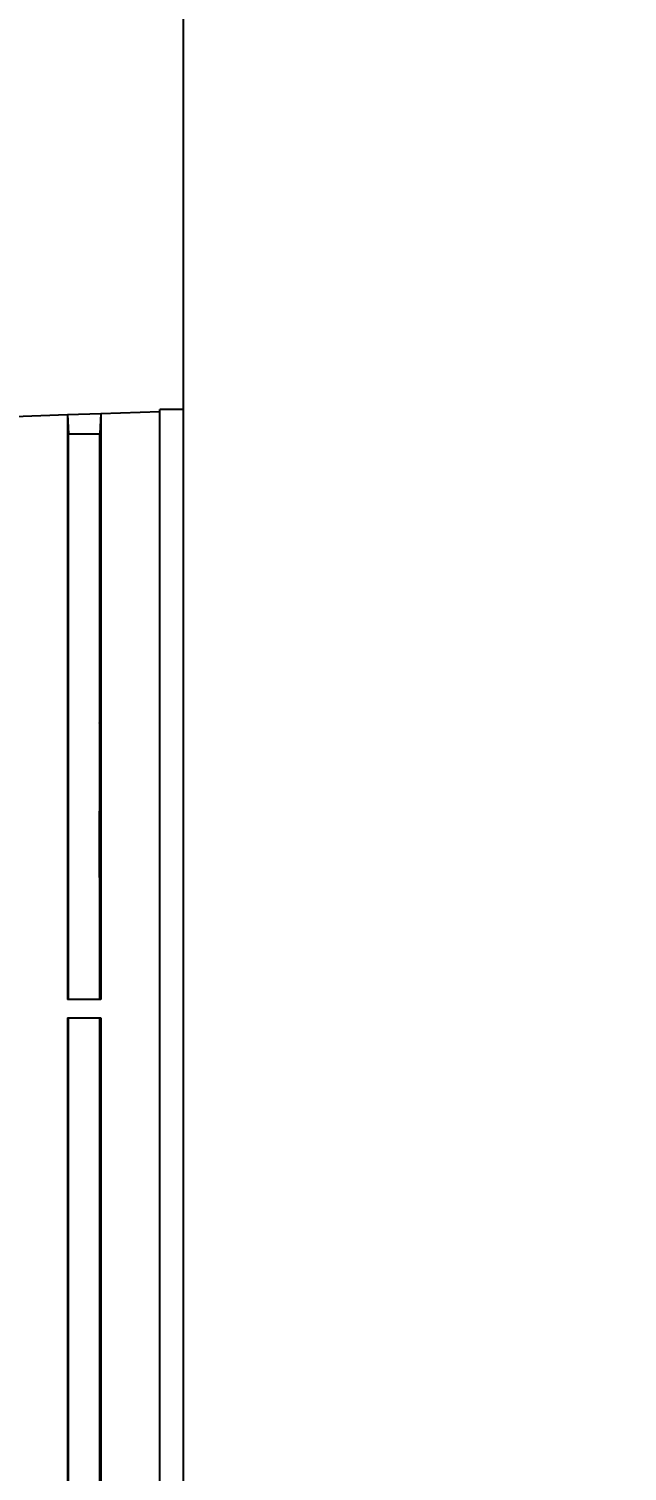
# Model space of a CAD drawing. Header units: millimetres. Extents: x 389 to 17466, y 310 to 5904.
# Drawn here: x 16083.9 to 16133.1, y 4926.3 to 5044.9 of the extents above; entities that cross this region are included whole.
import ezdxf
from ezdxf.lldxf.tags import DXFTag

# ---------------------------------------------------------------- set-up
doc = ezdxf.new("R2010")
doc.units = ezdxf.units.MM
doc.layers.add('1', color=7, linetype='Continuous', true_color=0xffffff)
doc.layers.add('DIM', color=4, linetype='Continuous')
doc.styles.get("Standard").update_dxf_attribs({"font": 'arial.ttf'})
tags = doc.linetypes.add('DASHED', pattern=[25.72, 12.86, -12.86]).pattern_tags.tags
tags[6:7] = [DXFTag(74, 4), DXFTag(75, 0), DXFTag(340, '0'), DXFTag(46, 0.0), DXFTag(50, 0.0), DXFTag(44, 0.0), DXFTag(45, 0.0)]
tags[4:5] = [DXFTag(74, 4), DXFTag(75, 0), DXFTag(340, '0'), DXFTag(46, 0.0), DXFTag(50, 0.0), DXFTag(44, 0.0), DXFTag(45, 0.0)]
doc.dimstyles.new('DIMSTYLE_1', dxfattribs={"dimtxt": 30, "dimasz": 15.9375, "dimexe": 0.18, "dimexo": 0.0625, "dimgap": 4.28125, "dimtad": 2, "dimzin": 9, "dimdsep": 46, "dimtxsty": 'Standard', "dimcen": 0.09375, "dimclrd": 256, "dimclre": 256, "dimclrt": 256, "dimadec": 0, "dimazin": 0, "dimtfac": 1, "dimtofl": 0, "dimtmove": 0, "dimatfit": 3, "dimldrblk": '_FILLED', "dimfxl": 1, "dimtolj": 1, "dimtzin": 0, "dimarcsym": 0})

# ---------------------------------------------------------------- blocks, each defined once
blk = doc.blocks.new('A$C138409bd')
at = {"layer": '1', "color": 155, "linetype": 'Continuous'}
for p, q in [((1.94, 0.15), (1.94, 159.85)), ((6.8, 159.68), (1.94, 159.85)), ((6.8, 159.68), (6.8, 111.5)), ((6.81, 159.68), (6.8, 159.68)), ((6.81, 159.68), (6.89, 158.01)), ((9.53, 159.59), (6.81, 159.68)), ((9.53, 159.59), (9.45, 158.01)), ((9.53, 159.59), (9.53, 111.5)), ((13.94, 159.43), (9.53, 159.59)), ((9.53, 159.59), (9.53, 159.59)), ((6.89, 111.5), (6.89, 158.01)), ((9.45, 158.01), (6.89, 158.01)), ((9.45, 111.5), (9.45, 158.01)), ((6.8, 111.5), (9.53, 111.5)), ((9.53, 110), (6.8, 110)), ((6.8, 110), (6.8, 50)), ((6.89, 50), (6.89, 110)), ((9.45, 100.05), (9.45, 110)), ((9.53, 110), (9.53, 50)), ((9.45, 83.83), (9.45, 100.05)), ((9.45, 59.02), (9.45, 83.83))]:
    blk.add_line(p, q, dxfattribs=at)
at = {"layer": '1'}
for p, q in [((1.94, 0.15), (1.94, 159.85)), ((6.8, 159.68), (1.94, 159.85)), ((6.8, 159.68), (6.8, 111.5)), ((6.81, 159.68), (6.8, 159.68)), ((6.81, 159.68), (6.89, 158.01)), ((9.53, 159.59), (6.81, 159.68)), ((9.53, 159.59), (9.45, 158.01)), ((9.53, 159.59), (9.53, 111.5)), ((13.94, 159.43), (9.53, 159.59)), ((9.53, 159.59), (9.53, 159.59)), ((6.89, 111.5), (6.89, 158.01)), ((9.45, 158.01), (6.89, 158.01)), ((9.45, 111.5), (9.45, 158.01)), ((6.8, 111.5), (9.53, 111.5)), ((9.53, 110), (6.8, 110)), ((6.8, 110), (6.8, 50)), ((6.89, 50), (6.89, 110)), ((9.45, 100.05), (9.45, 110)), ((9.53, 110), (9.53, 50)), ((9.45, 83.83), (9.45, 100.05)), ((9.45, 59.02), (9.45, 83.83))]:
    blk.add_line(p, q, dxfattribs=at)
at = {"layer": '1', "color": 155, "linetype": 'DASHED', "lineweight": 5}
for p, q in [((6.8, 111.5), (6.8, 159.68)), ((6.81, 159.68), (6.89, 158.01)), ((9.53, 129.58), (9.53, 159.59)), ((6.89, 158.01), (9.45, 158.01)), ((9.44, 132.91), (9.44, 140.09)), ((9.55, 132.45), (9.55, 139.23)), ((6.94, 134.23), (6.94, 134.24)), ((6.93, 121.53), (6.93, 126.99)), ((9.53, 116.17), (9.53, 124.57)), ((9.55, 112.21), (9.55, 121.43)), ((6.8, 50), (6.8, 110)), ((9.55, 98.76), (9.55, 109.31)), ((9.55, 64.24), (9.55, 95.86))]:
    blk.add_line(p, q, dxfattribs=at)
at = {"layer": 'DIM', "color": 82, "linetype": 'Continuous'}
for p, q in [((0, 0), (0, 160)), ((0, 160), (1.94, 160)), ((1.94, 0), (1.94, 160))]:
    blk.add_line(p, q, dxfattribs=at)
blk = doc.blocks.new('adzb')
at = {"xscale": -1}
blk.add_blockref('A$C138409bd', (11218.9, 1534.42), dxfattribs=at)
blk = doc.blocks.new('*U27')
blk.add_blockref('adzb', (-11189.427912, -1457.923908))
blk = doc.blocks.new('*U28')
at = {"color": 0, "linetype": 'ByBlock', "lineweight": -2, "transparency": 16777216}
blk.add_blockref('*U27', (0, 2880), dxfattribs=at)
blk = doc.blocks.new('*D124')
at = {"lineweight": -2, "transparency": 16777216}
for p, q in [((16010.84, 4968.99), (16010.84, 5267.36)), ((16026.78, 5267.18), (16080.64, 5267.18)), ((16096.58, 4968.99), (16096.58, 5267.36))]:
    blk.add_line(p, q, dxfattribs=at)
at = {"transparency": 16777216}
for points in [[(16026.78, 5269.84), (16026.78, 5264.53), (16010.84, 5267.18)], [(16080.64, 5269.84), (16080.64, 5264.53), (16096.58, 5267.18)]]:
    blk.add_solid(points, dxfattribs=at)
at = {"layer": 'Defpoints', "color": 0, "transparency": 16777216}
for p in [(16096.58, 5267.18), (16010.84, 4968.93), (16096.58, 4968.93)]:
    blk.add_point(p, dxfattribs=at)
at = {"transparency": 16777216, "insert": (16053.71, 5303.83), "char_height": 50, "attachment_point": 5}
blk.add_mtext('\\A1;85.74 [3 3/8"]', dxfattribs=at)
blk = doc.blocks.new('_FILLED')
at = {"color": 0, "linetype": 'ByBlock'}
blk.add_solid([(0, 0), (-1, 0.2), (-1, -0.2)], dxfattribs=at)

msp = doc.modelspace()

# ---------------------------------------------------------------- block references
msp.add_blockref('*U28', (16067.1102, 1897.1281))

# ---------------------------------------------------------------- dimensions: what is measured, and where the dimension line sits
dim = msp.add_linear_dim(base=(16096.5802, 5267.1831), p1=(16010.8402, 4968.9281), p2=(16096.5802, 4968.9281), dimstyle='DIMSTYLE_1', override={"dimtxt": 50})
dim.commit()
dim.dimension.update_dxf_attribs({"geometry": '*D124', "text_midpoint": (16053.7102, 5267.1831), "dimtype": 160})

doc.saveas('drawing.dxf')
